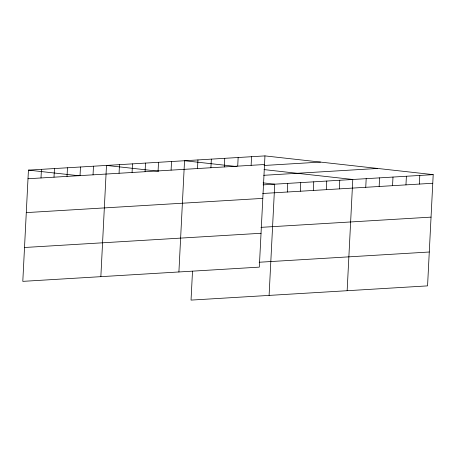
<?xml version="1.0" encoding="UTF-8"?>
<svg xmlns="http://www.w3.org/2000/svg" width="456" height="456" viewBox="0 0 456 456"><rect width="100%" height="100%" fill="white"/><g stroke="black" fill="none" stroke-linecap="round" stroke-linejoin="round"><path stroke-width="0.68" d="M264.959 155.901L28.437 170.122L22.8 281.358L259.321 267.13L264.959 155.901L433.2 174.642L427.563 285.878L191.041 300.099L192.506 271.177M41.006 177.965L41.445 169.341M54.013 177.179L54.452 168.56M67.026 176.398L67.459 167.774M80.034 175.617L80.473 166.993M93.041 174.836L93.48 166.212M100.85 276.667L106.487 165.431L158.58 171.234M119.062 173.269L119.495 164.644M132.069 172.488L132.508 163.864M145.076 171.707L145.515 163.083M158.084 170.92L158.523 162.302M171.097 170.139L171.53 161.515M178.906 271.97L184.543 160.734L236.635 166.537M197.505 168.549L197.944 159.931M210.911 167.745L211.345 159.121M224.312 166.942L224.751 158.317M237.718 166.132L238.152 157.508M251.119 165.328L251.558 156.704M269.097 295.408L274.729 184.173L263.078 182.873M287.303 192.016L287.736 183.392M300.31 191.229L300.749 182.605M313.318 190.448L313.757 181.824M326.325 189.667L326.764 181.043M339.338 188.887L339.771 180.262M347.147 290.711L352.784 179.476L264.07 169.598M365.746 187.296L366.185 178.672M379.153 186.487L379.586 177.868M392.553 185.683L392.992 177.059M405.96 184.88L406.393 176.255M419.36 184.07L419.799 175.446M27.998 178.746L264.52 164.519M264.047 165.477L320.477 162.085M263.71 175.309L377.682 168.458M263.089 184.874L433.2 174.642M262.65 193.498L432.761 183.266M26.283 212.61L262.804 198.383M260.94 227.356L431.045 217.124M24.516 247.494L261.037 233.272M259.168 262.246L429.278 252.014M28.437 170.122L79.156 175.777"/></g></svg>
